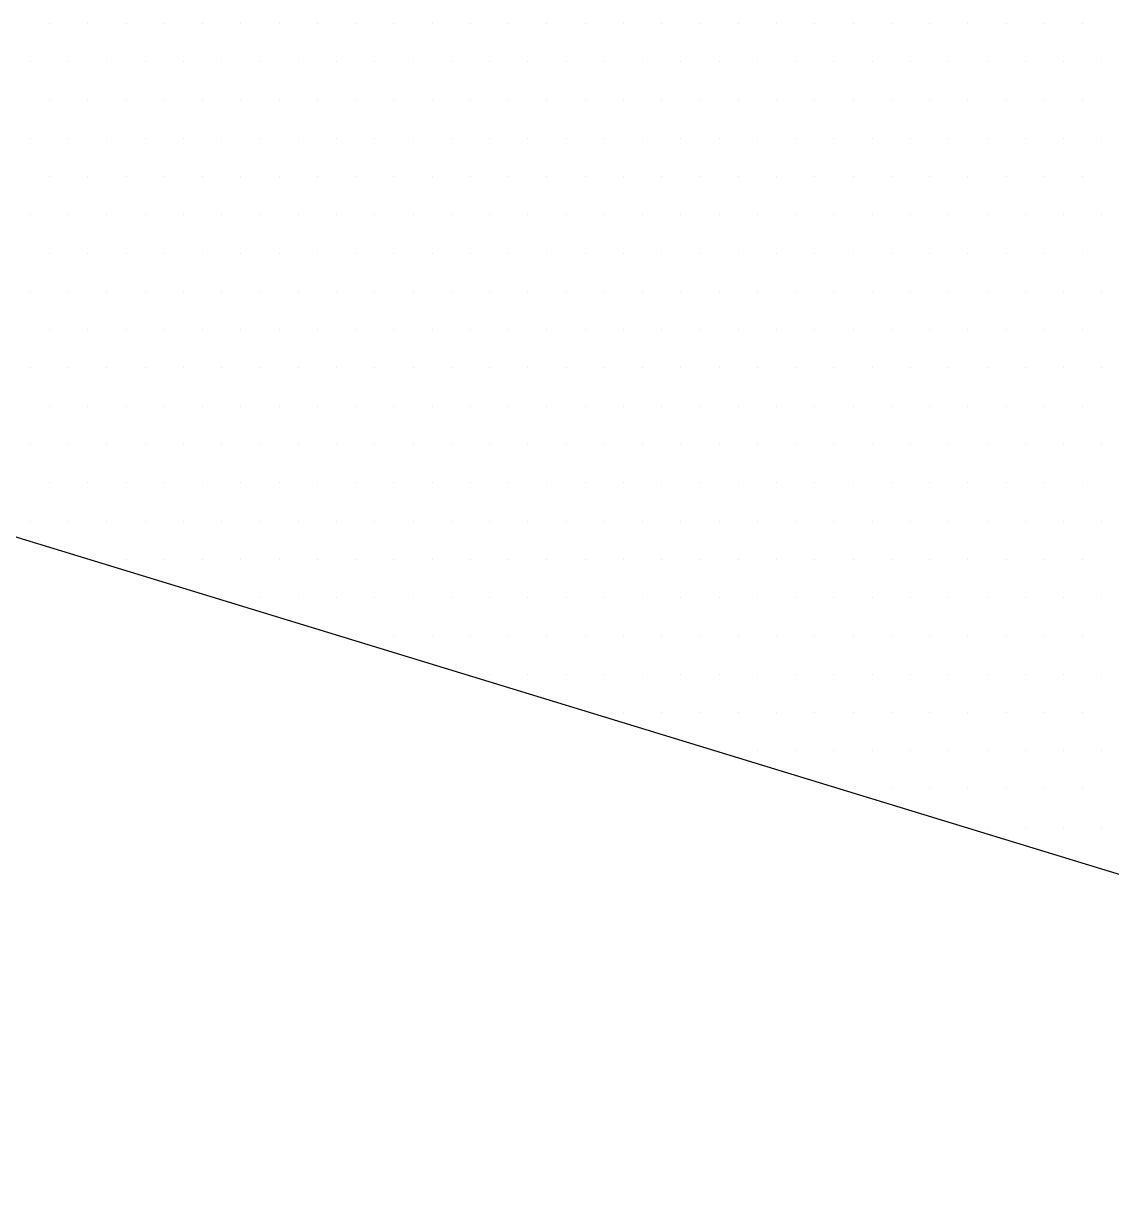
# Model space of a CAD drawing. Extents: x 775040 to 808375, y 4159409 to 4163651.
# Drawn here: x 807793.1 to 807893, y 4160709.4 to 4160817.6 of the extents above; entities that cross this region are included whole.
import ezdxf

# ---------------------------------------------------------------- set-up
doc = ezdxf.new("R2010")
doc.units = 0
doc.header["$MEASUREMENT"] = 0
doc.linetypes.add('DUZ', pattern=[500, 500])
doc.layers.get('0').update_dxf_attribs({"linetype": 'DUZ'})
doc.layers.add('3', color=3, linetype='Continuous')
doc.layers.add('tarama', color=8, linetype='Continuous')

# ---------------------------------------------------------------- blocks, each defined once
blk = doc.blocks.new('*X989')
at = {"color": 0}
for p, q in [((11540.625, -1181.25), (11540.625, -1181.25)), ((11550, -1181.25), (11550, -1181.25)), ((11559.375, -1181.25), (11559.375, -1181.25)), ((11568.75, -1181.25), (11568.75, -1181.25)), ((11578.125, -1181.25), (11578.125, -1181.25)), ((11587.5, -1181.25), (11587.5, -1181.25)), ((11596.875, -1181.25), (11596.875, -1181.25)), ((11606.25, -1181.25), (11606.25, -1181.25)), ((11615.625, -1181.25), (11615.625, -1181.25)), ((11625, -1181.25), (11625, -1181.25)), ((11634.375, -1181.25), (11634.375, -1181.25)), ((11643.75, -1181.25), (11643.75, -1181.25)), ((11653.125, -1181.25), (11653.125, -1181.25)), ((11662.5, -1181.25), (11662.5, -1181.25)), ((11671.875, -1181.25), (11671.875, -1181.25)), ((11681.25, -1181.25), (11681.25, -1181.25)), ((11690.625, -1181.25), (11690.625, -1181.25)), ((11700, -1181.25), (11700, -1181.25)), ((11709.375, -1181.25), (11709.375, -1181.25)), ((11718.75, -1181.25), (11718.75, -1181.25)), ((11728.125, -1181.25), (11728.125, -1181.25)), ((11737.5, -1181.25), (11737.5, -1181.25)), ((11746.875, -1181.25), (11746.875, -1181.25)), ((11756.25, -1181.25), (11756.25, -1181.25)), ((11765.625, -1181.25), (11765.625, -1181.25)), ((11775, -1181.25), (11775, -1181.25)), ((11784.375, -1181.25), (11784.375, -1181.25)), ((11793.75, -1181.25), (11793.75, -1181.25)), ((11535.9375, -1190.625), (11535.9375, -1190.625)), ((11545.3125, -1190.625), (11545.3125, -1190.625)), ((11554.6875, -1190.625), (11554.6875, -1190.625)), ((11564.0625, -1190.625), (11564.0625, -1190.625)), ((11573.4375, -1190.625), (11573.4375, -1190.625)), ((11582.8125, -1190.625), (11582.8125, -1190.625)), ((11592.1875, -1190.625), (11592.1875, -1190.625)), ((11601.5625, -1190.625), (11601.5625, -1190.625)), ((11610.9375, -1190.625), (11610.9375, -1190.625)), ((11620.3125, -1190.625), (11620.3125, -1190.625)), ((11629.6875, -1190.625), (11629.6875, -1190.625)), ((11639.0625, -1190.625), (11639.0625, -1190.625)), ((11648.4375, -1190.625), (11648.4375, -1190.625)), ((11657.8125, -1190.625), (11657.8125, -1190.625)), ((11667.1875, -1190.625), (11667.1875, -1190.625)), ((11676.5625, -1190.625), (11676.5625, -1190.625)), ((11685.9375, -1190.625), (11685.9375, -1190.625)), ((11695.3125, -1190.625), (11695.3125, -1190.625)), ((11704.6875, -1190.625), (11704.6875, -1190.625)), ((11714.0625, -1190.625), (11714.0625, -1190.625)), ((11723.4375, -1190.625), (11723.4375, -1190.625)), ((11732.8125, -1190.625), (11732.8125, -1190.625)), ((11742.1875, -1190.625), (11742.1875, -1190.625)), ((11751.5625, -1190.625), (11751.5625, -1190.625)), ((11760.9375, -1190.625), (11760.9375, -1190.625)), ((11770.3125, -1190.625), (11770.3125, -1190.625)), ((11779.6875, -1190.625), (11779.6875, -1190.625)), ((11789.0625, -1190.625), (11789.0625, -1190.625)), ((11798.4375, -1190.625), (11798.4375, -1190.625)), ((11540.625, -1200), (11540.625, -1200)), ((11550, -1200), (11550, -1200)), ((11559.375, -1200), (11559.375, -1200)), ((11568.75, -1200), (11568.75, -1200)), ((11578.125, -1200), (11578.125, -1200)), ((11587.5, -1200), (11587.5, -1200)), ((11596.875, -1200), (11596.875, -1200)), ((11606.25, -1200), (11606.25, -1200)), ((11615.625, -1200), (11615.625, -1200)), ((11625, -1200), (11625, -1200)), ((11634.375, -1200), (11634.375, -1200)), ((11643.75, -1200), (11643.75, -1200)), ((11653.125, -1200), (11653.125, -1200)), ((11662.5, -1200), (11662.5, -1200)), ((11671.875, -1200), (11671.875, -1200)), ((11681.25, -1200), (11681.25, -1200)), ((11690.625, -1200), (11690.625, -1200)), ((11700, -1200), (11700, -1200)), ((11709.375, -1200), (11709.375, -1200)), ((11718.75, -1200), (11718.75, -1200)), ((11728.125, -1200), (11728.125, -1200)), ((11737.5, -1200), (11737.5, -1200)), ((11746.875, -1200), (11746.875, -1200)), ((11756.25, -1200), (11756.25, -1200)), ((11765.625, -1200), (11765.625, -1200)), ((11775, -1200), (11775, -1200)), ((11784.375, -1200), (11784.375, -1200)), ((11793.75, -1200), (11793.75, -1200)), ((11535.9375, -1209.375), (11535.9375, -1209.375)), ((11545.3125, -1209.375), (11545.3125, -1209.375)), ((11554.6875, -1209.375), (11554.6875, -1209.375)), ((11564.0625, -1209.375), (11564.0625, -1209.375)), ((11573.4375, -1209.375), (11573.4375, -1209.375)), ((11582.8125, -1209.375), (11582.8125, -1209.375)), ((11592.1875, -1209.375), (11592.1875, -1209.375)), ((11601.5625, -1209.375), (11601.5625, -1209.375)), ((11610.9375, -1209.375), (11610.9375, -1209.375)), ((11620.3125, -1209.375), (11620.3125, -1209.375)), ((11629.6875, -1209.375), (11629.6875, -1209.375)), ((11639.0625, -1209.375), (11639.0625, -1209.375)), ((11648.4375, -1209.375), (11648.4375, -1209.375)), ((11657.8125, -1209.375), (11657.8125, -1209.375)), ((11667.1875, -1209.375), (11667.1875, -1209.375)), ((11676.5625, -1209.375), (11676.5625, -1209.375)), ((11685.9375, -1209.375), (11685.9375, -1209.375)), ((11695.3125, -1209.375), (11695.3125, -1209.375)), ((11704.6875, -1209.375), (11704.6875, -1209.375)), ((11714.0625, -1209.375), (11714.0625, -1209.375)), ((11723.4375, -1209.375), (11723.4375, -1209.375)), ((11732.8125, -1209.375), (11732.8125, -1209.375)), ((11742.1875, -1209.375), (11742.1875, -1209.375)), ((11751.5625, -1209.375), (11751.5625, -1209.375)), ((11760.9375, -1209.375), (11760.9375, -1209.375)), ((11770.3125, -1209.375), (11770.3125, -1209.375)), ((11779.6875, -1209.375), (11779.6875, -1209.375)), ((11789.0625, -1209.375), (11789.0625, -1209.375)), ((11798.4375, -1209.375), (11798.4375, -1209.375)), ((11540.625, -1218.75), (11540.625, -1218.75)), ((11550, -1218.75), (11550, -1218.75)), ((11559.375, -1218.75), (11559.375, -1218.75)), ((11568.75, -1218.75), (11568.75, -1218.75)), ((11578.125, -1218.75), (11578.125, -1218.75)), ((11587.5, -1218.75), (11587.5, -1218.75)), ((11596.875, -1218.75), (11596.875, -1218.75)), ((11606.25, -1218.75), (11606.25, -1218.75)), ((11615.625, -1218.75), (11615.625, -1218.75)), ((11625, -1218.75), (11625, -1218.75)), ((11634.375, -1218.75), (11634.375, -1218.75)), ((11643.75, -1218.75), (11643.75, -1218.75)), ((11653.125, -1218.75), (11653.125, -1218.75)), ((11662.5, -1218.75), (11662.5, -1218.75)), ((11671.875, -1218.75), (11671.875, -1218.75)), ((11681.25, -1218.75), (11681.25, -1218.75)), ((11690.625, -1218.75), (11690.625, -1218.75)), ((11700, -1218.75), (11700, -1218.75)), ((11709.375, -1218.75), (11709.375, -1218.75)), ((11718.75, -1218.75), (11718.75, -1218.75)), ((11728.125, -1218.75), (11728.125, -1218.75)), ((11737.5, -1218.75), (11737.5, -1218.75)), ((11746.875, -1218.75), (11746.875, -1218.75)), ((11756.25, -1218.75), (11756.25, -1218.75)), ((11765.625, -1218.75), (11765.625, -1218.75)), ((11775, -1218.75), (11775, -1218.75)), ((11784.375, -1218.75), (11784.375, -1218.75)), ((11793.75, -1218.75), (11793.75, -1218.75)), ((11535.9375, -1228.125), (11535.9375, -1228.125)), ((11545.3125, -1228.125), (11545.3125, -1228.125)), ((11554.6875, -1228.125), (11554.6875, -1228.125)), ((11564.0625, -1228.125), (11564.0625, -1228.125)), ((11573.4375, -1228.125), (11573.4375, -1228.125)), ((11582.8125, -1228.125), (11582.8125, -1228.125)), ((11592.1875, -1228.125), (11592.1875, -1228.125)), ((11601.5625, -1228.125), (11601.5625, -1228.125)), ((11610.9375, -1228.125), (11610.9375, -1228.125)), ((11620.3125, -1228.125), (11620.3125, -1228.125)), ((11629.6875, -1228.125), (11629.6875, -1228.125)), ((11639.0625, -1228.125), (11639.0625, -1228.125)), ((11648.4375, -1228.125), (11648.4375, -1228.125)), ((11657.8125, -1228.125), (11657.8125, -1228.125)), ((11667.1875, -1228.125), (11667.1875, -1228.125)), ((11676.5625, -1228.125), (11676.5625, -1228.125)), ((11685.9375, -1228.125), (11685.9375, -1228.125)), ((11695.3125, -1228.125), (11695.3125, -1228.125)), ((11704.6875, -1228.125), (11704.6875, -1228.125)), ((11714.0625, -1228.125), (11714.0625, -1228.125)), ((11723.4375, -1228.125), (11723.4375, -1228.125)), ((11732.8125, -1228.125), (11732.8125, -1228.125)), ((11742.1875, -1228.125), (11742.1875, -1228.125)), ((11751.5625, -1228.125), (11751.5625, -1228.125)), ((11760.9375, -1228.125), (11760.9375, -1228.125)), ((11770.3125, -1228.125), (11770.3125, -1228.125)), ((11779.6875, -1228.125), (11779.6875, -1228.125)), ((11789.0625, -1228.125), (11789.0625, -1228.125)), ((11798.4375, -1228.125), (11798.4375, -1228.125)), ((11540.625, -1237.5), (11540.625, -1237.5)), ((11550, -1237.5), (11550, -1237.5)), ((11559.375, -1237.5), (11559.375, -1237.5)), ((11568.75, -1237.5), (11568.75, -1237.5)), ((11578.125, -1237.5), (11578.125, -1237.5)), ((11587.5, -1237.5), (11587.5, -1237.5)), ((11596.875, -1237.5), (11596.875, -1237.5)), ((11606.25, -1237.5), (11606.25, -1237.5)), ((11615.625, -1237.5), (11615.625, -1237.5)), ((11625, -1237.5), (11625, -1237.5)), ((11634.375, -1237.5), (11634.375, -1237.5)), ((11643.75, -1237.5), (11643.75, -1237.5)), ((11653.125, -1237.5), (11653.125, -1237.5)), ((11662.5, -1237.5), (11662.5, -1237.5)), ((11671.875, -1237.5), (11671.875, -1237.5)), ((11681.25, -1237.5), (11681.25, -1237.5)), ((11690.625, -1237.5), (11690.625, -1237.5)), ((11700, -1237.5), (11700, -1237.5)), ((11709.375, -1237.5), (11709.375, -1237.5)), ((11718.75, -1237.5), (11718.75, -1237.5)), ((11728.125, -1237.5), (11728.125, -1237.5)), ((11737.5, -1237.5), (11737.5, -1237.5)), ((11746.875, -1237.5), (11746.875, -1237.5)), ((11756.25, -1237.5), (11756.25, -1237.5)), ((11765.625, -1237.5), (11765.625, -1237.5)), ((11775, -1237.5), (11775, -1237.5)), ((11784.375, -1237.5), (11784.375, -1237.5)), ((11793.75, -1237.5), (11793.75, -1237.5)), ((11535.9375, -1246.875), (11535.9375, -1246.875)), ((11545.3125, -1246.875), (11545.3125, -1246.875)), ((11554.6875, -1246.875), (11554.6875, -1246.875)), ((11564.0625, -1246.875), (11564.0625, -1246.875)), ((11573.4375, -1246.875), (11573.4375, -1246.875)), ((11582.8125, -1246.875), (11582.8125, -1246.875)), ((11592.1875, -1246.875), (11592.1875, -1246.875)), ((11601.5625, -1246.875), (11601.5625, -1246.875)), ((11610.9375, -1246.875), (11610.9375, -1246.875)), ((11620.3125, -1246.875), (11620.3125, -1246.875)), ((11629.6875, -1246.875), (11629.6875, -1246.875)), ((11639.0625, -1246.875), (11639.0625, -1246.875)), ((11648.4375, -1246.875), (11648.4375, -1246.875)), ((11657.8125, -1246.875), (11657.8125, -1246.875)), ((11667.1875, -1246.875), (11667.1875, -1246.875)), ((11676.5625, -1246.875), (11676.5625, -1246.875)), ((11685.9375, -1246.875), (11685.9375, -1246.875)), ((11695.3125, -1246.875), (11695.3125, -1246.875)), ((11704.6875, -1246.875), (11704.6875, -1246.875)), ((11714.0625, -1246.875), (11714.0625, -1246.875)), ((11723.4375, -1246.875), (11723.4375, -1246.875)), ((11732.8125, -1246.875), (11732.8125, -1246.875)), ((11742.1875, -1246.875), (11742.1875, -1246.875)), ((11751.5625, -1246.875), (11751.5625, -1246.875)), ((11760.9375, -1246.875), (11760.9375, -1246.875)), ((11770.3125, -1246.875), (11770.3125, -1246.875)), ((11779.6875, -1246.875), (11779.6875, -1246.875)), ((11789.0625, -1246.875), (11789.0625, -1246.875)), ((11798.4375, -1246.875), (11798.4375, -1246.875)), ((11540.625, -1256.25), (11540.625, -1256.25)), ((11550, -1256.25), (11550, -1256.25)), ((11559.375, -1256.25), (11559.375, -1256.25)), ((11568.75, -1256.25), (11568.75, -1256.25)), ((11578.125, -1256.25), (11578.125, -1256.25)), ((11587.5, -1256.25), (11587.5, -1256.25)), ((11596.875, -1256.25), (11596.875, -1256.25)), ((11606.25, -1256.25), (11606.25, -1256.25)), ((11615.625, -1256.25), (11615.625, -1256.25)), ((11625, -1256.25), (11625, -1256.25)), ((11634.375, -1256.25), (11634.375, -1256.25)), ((11643.75, -1256.25), (11643.75, -1256.25)), ((11653.125, -1256.25), (11653.125, -1256.25)), ((11662.5, -1256.25), (11662.5, -1256.25)), ((11671.875, -1256.25), (11671.875, -1256.25)), ((11681.25, -1256.25), (11681.25, -1256.25)), ((11690.625, -1256.25), (11690.625, -1256.25)), ((11700, -1256.25), (11700, -1256.25)), ((11709.375, -1256.25), (11709.375, -1256.25)), ((11718.75, -1256.25), (11718.75, -1256.25)), ((11728.125, -1256.25), (11728.125, -1256.25)), ((11737.5, -1256.25), (11737.5, -1256.25)), ((11746.875, -1256.25), (11746.875, -1256.25)), ((11756.25, -1256.25), (11756.25, -1256.25)), ((11765.625, -1256.25), (11765.625, -1256.25)), ((11775, -1256.25), (11775, -1256.25)), ((11784.375, -1256.25), (11784.375, -1256.25)), ((11793.75, -1256.25), (11793.75, -1256.25)), ((11535.9375, -1265.625), (11535.9375, -1265.625)), ((11545.3125, -1265.625), (11545.3125, -1265.625)), ((11554.6875, -1265.625), (11554.6875, -1265.625)), ((11564.0625, -1265.625), (11564.0625, -1265.625)), ((11573.4375, -1265.625), (11573.4375, -1265.625)), ((11582.8125, -1265.625), (11582.8125, -1265.625)), ((11592.1875, -1265.625), (11592.1875, -1265.625)), ((11601.5625, -1265.625), (11601.5625, -1265.625)), ((11610.9375, -1265.625), (11610.9375, -1265.625)), ((11620.3125, -1265.625), (11620.3125, -1265.625)), ((11629.6875, -1265.625), (11629.6875, -1265.625)), ((11639.0625, -1265.625), (11639.0625, -1265.625)), ((11648.4375, -1265.625), (11648.4375, -1265.625)), ((11657.8125, -1265.625), (11657.8125, -1265.625)), ((11667.1875, -1265.625), (11667.1875, -1265.625)), ((11676.5625, -1265.625), (11676.5625, -1265.625)), ((11685.9375, -1265.625), (11685.9375, -1265.625)), ((11695.3125, -1265.625), (11695.3125, -1265.625)), ((11704.6875, -1265.625), (11704.6875, -1265.625)), ((11714.0625, -1265.625), (11714.0625, -1265.625)), ((11723.4375, -1265.625), (11723.4375, -1265.625)), ((11732.8125, -1265.625), (11732.8125, -1265.625)), ((11742.1875, -1265.625), (11742.1875, -1265.625)), ((11751.5625, -1265.625), (11751.5625, -1265.625)), ((11760.9375, -1265.625), (11760.9375, -1265.625)), ((11770.3125, -1265.625), (11770.3125, -1265.625)), ((11779.6875, -1265.625), (11779.6875, -1265.625)), ((11789.0625, -1265.625), (11789.0625, -1265.625)), ((11798.4375, -1265.625), (11798.4375, -1265.625)), ((11540.625, -1275), (11540.625, -1275)), ((11550, -1275), (11550, -1275)), ((11559.375, -1275), (11559.375, -1275)), ((11568.75, -1275), (11568.75, -1275)), ((11578.125, -1275), (11578.125, -1275)), ((11587.5, -1275), (11587.5, -1275)), ((11596.875, -1275), (11596.875, -1275)), ((11606.25, -1275), (11606.25, -1275)), ((11615.625, -1275), (11615.625, -1275)), ((11625, -1275), (11625, -1275)), ((11634.375, -1275), (11634.375, -1275)), ((11643.75, -1275), (11643.75, -1275)), ((11653.125, -1275), (11653.125, -1275)), ((11662.5, -1275), (11662.5, -1275)), ((11671.875, -1275), (11671.875, -1275)), ((11681.25, -1275), (11681.25, -1275)), ((11690.625, -1275), (11690.625, -1275)), ((11700, -1275), (11700, -1275)), ((11709.375, -1275), (11709.375, -1275)), ((11718.75, -1275), (11718.75, -1275)), ((11728.125, -1275), (11728.125, -1275)), ((11737.5, -1275), (11737.5, -1275)), ((11746.875, -1275), (11746.875, -1275)), ((11756.25, -1275), (11756.25, -1275)), ((11765.625, -1275), (11765.625, -1275)), ((11775, -1275), (11775, -1275)), ((11784.375, -1275), (11784.375, -1275)), ((11793.75, -1275), (11793.75, -1275)), ((11535.9375, -1284.375), (11535.9375, -1284.375)), ((11545.3125, -1284.375), (11545.3125, -1284.375)), ((11554.6875, -1284.375), (11554.6875, -1284.375)), ((11564.0625, -1284.375), (11564.0625, -1284.375)), ((11573.4375, -1284.375), (11573.4375, -1284.375)), ((11582.8125, -1284.375), (11582.8125, -1284.375)), ((11592.1875, -1284.375), (11592.1875, -1284.375)), ((11601.5625, -1284.375), (11601.5625, -1284.375)), ((11610.9375, -1284.375), (11610.9375, -1284.375)), ((11620.3125, -1284.375), (11620.3125, -1284.375)), ((11629.6875, -1284.375), (11629.6875, -1284.375)), ((11639.0625, -1284.375), (11639.0625, -1284.375)), ((11648.4375, -1284.375), (11648.4375, -1284.375)), ((11657.8125, -1284.375), (11657.8125, -1284.375)), ((11667.1875, -1284.375), (11667.1875, -1284.375)), ((11676.5625, -1284.375), (11676.5625, -1284.375)), ((11685.9375, -1284.375), (11685.9375, -1284.375)), ((11695.3125, -1284.375), (11695.3125, -1284.375)), ((11704.6875, -1284.375), (11704.6875, -1284.375)), ((11714.0625, -1284.375), (11714.0625, -1284.375)), ((11723.4375, -1284.375), (11723.4375, -1284.375)), ((11732.8125, -1284.375), (11732.8125, -1284.375)), ((11742.1875, -1284.375), (11742.1875, -1284.375)), ((11751.5625, -1284.375), (11751.5625, -1284.375)), ((11760.9375, -1284.375), (11760.9375, -1284.375)), ((11770.3125, -1284.375), (11770.3125, -1284.375)), ((11779.6875, -1284.375), (11779.6875, -1284.375)), ((11789.0625, -1284.375), (11789.0625, -1284.375)), ((11798.4375, -1284.375), (11798.4375, -1284.375)), ((11540.625, -1293.75), (11540.625, -1293.75)), ((11550, -1293.75), (11550, -1293.75)), ((11559.375, -1293.75), (11559.375, -1293.75)), ((11568.75, -1293.75), (11568.75, -1293.75)), ((11578.125, -1293.75), (11578.125, -1293.75)), ((11587.5, -1293.75), (11587.5, -1293.75)), ((11596.875, -1293.75), (11596.875, -1293.75)), ((11606.25, -1293.75), (11606.25, -1293.75)), ((11615.625, -1293.75), (11615.625, -1293.75)), ((11625, -1293.75), (11625, -1293.75)), ((11634.375, -1293.75), (11634.375, -1293.75)), ((11643.75, -1293.75), (11643.75, -1293.75)), ((11653.125, -1293.75), (11653.125, -1293.75)), ((11662.5, -1293.75), (11662.5, -1293.75)), ((11671.875, -1293.75), (11671.875, -1293.75)), ((11681.25, -1293.75), (11681.25, -1293.75)), ((11690.625, -1293.75), (11690.625, -1293.75)), ((11700, -1293.75), (11700, -1293.75)), ((11709.375, -1293.75), (11709.375, -1293.75)), ((11718.75, -1293.75), (11718.75, -1293.75)), ((11728.125, -1293.75), (11728.125, -1293.75)), ((11737.5, -1293.75), (11737.5, -1293.75)), ((11746.875, -1293.75), (11746.875, -1293.75)), ((11756.25, -1293.75), (11756.25, -1293.75)), ((11765.625, -1293.75), (11765.625, -1293.75)), ((11775, -1293.75), (11775, -1293.75)), ((11784.375, -1293.75), (11784.375, -1293.75)), ((11793.75, -1293.75), (11793.75, -1293.75)), ((11535.9375, -1303.125), (11535.9375, -1303.125)), ((11545.3125, -1303.125), (11545.3125, -1303.125)), ((11554.6875, -1303.125), (11554.6875, -1303.125)), ((11564.0625, -1303.125), (11564.0625, -1303.125)), ((11573.4375, -1303.125), (11573.4375, -1303.125)), ((11582.8125, -1303.125), (11582.8125, -1303.125)), ((11592.1875, -1303.125), (11592.1875, -1303.125)), ((11601.5625, -1303.125), (11601.5625, -1303.125)), ((11610.9375, -1303.125), (11610.9375, -1303.125)), ((11620.3125, -1303.125), (11620.3125, -1303.125)), ((11629.6875, -1303.125), (11629.6875, -1303.125)), ((11639.0625, -1303.125), (11639.0625, -1303.125)), ((11648.4375, -1303.125), (11648.4375, -1303.125)), ((11657.8125, -1303.125), (11657.8125, -1303.125)), ((11667.1875, -1303.125), (11667.1875, -1303.125)), ((11676.5625, -1303.125), (11676.5625, -1303.125)), ((11685.9375, -1303.125), (11685.9375, -1303.125)), ((11695.3125, -1303.125), (11695.3125, -1303.125)), ((11704.6875, -1303.125), (11704.6875, -1303.125)), ((11714.0625, -1303.125), (11714.0625, -1303.125)), ((11723.4375, -1303.125), (11723.4375, -1303.125)), ((11732.8125, -1303.125), (11732.8125, -1303.125)), ((11742.1875, -1303.125), (11742.1875, -1303.125)), ((11751.5625, -1303.125), (11751.5625, -1303.125)), ((11760.9375, -1303.125), (11760.9375, -1303.125)), ((11770.3125, -1303.125), (11770.3125, -1303.125)), ((11779.6875, -1303.125), (11779.6875, -1303.125)), ((11789.0625, -1303.125), (11789.0625, -1303.125)), ((11798.4375, -1303.125), (11798.4375, -1303.125)), ((11559.375, -1312.5), (11559.375, -1312.5)), ((11568.75, -1312.5), (11568.75, -1312.5)), ((11578.125, -1312.5), (11578.125, -1312.5)), ((11587.5, -1312.5), (11587.5, -1312.5)), ((11596.875, -1312.5), (11596.875, -1312.5)), ((11606.25, -1312.5), (11606.25, -1312.5)), ((11615.625, -1312.5), (11615.625, -1312.5)), ((11625, -1312.5), (11625, -1312.5)), ((11634.375, -1312.5), (11634.375, -1312.5)), ((11643.75, -1312.5), (11643.75, -1312.5)), ((11653.125, -1312.5), (11653.125, -1312.5)), ((11662.5, -1312.5), (11662.5, -1312.5)), ((11671.875, -1312.5), (11671.875, -1312.5)), ((11681.25, -1312.5), (11681.25, -1312.5)), ((11690.625, -1312.5), (11690.625, -1312.5)), ((11700, -1312.5), (11700, -1312.5)), ((11709.375, -1312.5), (11709.375, -1312.5)), ((11718.75, -1312.5), (11718.75, -1312.5)), ((11728.125, -1312.5), (11728.125, -1312.5)), ((11737.5, -1312.5), (11737.5, -1312.5)), ((11746.875, -1312.5), (11746.875, -1312.5)), ((11756.25, -1312.5), (11756.25, -1312.5)), ((11765.625, -1312.5), (11765.625, -1312.5)), ((11775, -1312.5), (11775, -1312.5)), ((11784.375, -1312.5), (11784.375, -1312.5)), ((11793.75, -1312.5), (11793.75, -1312.5)), ((11582.8125, -1321.875), (11582.8125, -1321.875)), ((11592.1875, -1321.875), (11592.1875, -1321.875)), ((11601.5625, -1321.875), (11601.5625, -1321.875)), ((11610.9375, -1321.875), (11610.9375, -1321.875)), ((11620.3125, -1321.875), (11620.3125, -1321.875)), ((11629.6875, -1321.875), (11629.6875, -1321.875)), ((11639.0625, -1321.875), (11639.0625, -1321.875)), ((11648.4375, -1321.875), (11648.4375, -1321.875)), ((11657.8125, -1321.875), (11657.8125, -1321.875)), ((11667.1875, -1321.875), (11667.1875, -1321.875)), ((11676.5625, -1321.875), (11676.5625, -1321.875)), ((11685.9375, -1321.875), (11685.9375, -1321.875)), ((11695.3125, -1321.875), (11695.3125, -1321.875)), ((11704.6875, -1321.875), (11704.6875, -1321.875)), ((11714.0625, -1321.875), (11714.0625, -1321.875)), ((11723.4375, -1321.875), (11723.4375, -1321.875)), ((11732.8125, -1321.875), (11732.8125, -1321.875)), ((11742.1875, -1321.875), (11742.1875, -1321.875)), ((11751.5625, -1321.875), (11751.5625, -1321.875)), ((11760.9375, -1321.875), (11760.9375, -1321.875)), ((11770.3125, -1321.875), (11770.3125, -1321.875)), ((11779.6875, -1321.875), (11779.6875, -1321.875)), ((11789.0625, -1321.875), (11789.0625, -1321.875)), ((11798.4375, -1321.875), (11798.4375, -1321.875)), ((11615.625, -1331.25), (11615.625, -1331.25)), ((11625, -1331.25), (11625, -1331.25)), ((11634.375, -1331.25), (11634.375, -1331.25)), ((11643.75, -1331.25), (11643.75, -1331.25)), ((11653.125, -1331.25), (11653.125, -1331.25)), ((11662.5, -1331.25), (11662.5, -1331.25)), ((11671.875, -1331.25), (11671.875, -1331.25)), ((11681.25, -1331.25), (11681.25, -1331.25)), ((11690.625, -1331.25), (11690.625, -1331.25)), ((11700, -1331.25), (11700, -1331.25)), ((11709.375, -1331.25), (11709.375, -1331.25)), ((11718.75, -1331.25), (11718.75, -1331.25)), ((11728.125, -1331.25), (11728.125, -1331.25)), ((11737.5, -1331.25), (11737.5, -1331.25)), ((11746.875, -1331.25), (11746.875, -1331.25)), ((11756.25, -1331.25), (11756.25, -1331.25)), ((11765.625, -1331.25), (11765.625, -1331.25)), ((11775, -1331.25), (11775, -1331.25)), ((11784.375, -1331.25), (11784.375, -1331.25)), ((11793.75, -1331.25), (11793.75, -1331.25)), ((11648.4375, -1340.625), (11648.4375, -1340.625)), ((11657.8125, -1340.625), (11657.8125, -1340.625)), ((11667.1875, -1340.625), (11667.1875, -1340.625)), ((11676.5625, -1340.625), (11676.5625, -1340.625)), ((11685.9375, -1340.625), (11685.9375, -1340.625)), ((11695.3125, -1340.625), (11695.3125, -1340.625)), ((11704.6875, -1340.625), (11704.6875, -1340.625)), ((11714.0625, -1340.625), (11714.0625, -1340.625)), ((11723.4375, -1340.625), (11723.4375, -1340.625)), ((11732.8125, -1340.625), (11732.8125, -1340.625)), ((11742.1875, -1340.625), (11742.1875, -1340.625)), ((11751.5625, -1340.625), (11751.5625, -1340.625)), ((11760.9375, -1340.625), (11760.9375, -1340.625)), ((11770.3125, -1340.625), (11770.3125, -1340.625)), ((11779.6875, -1340.625), (11779.6875, -1340.625)), ((11789.0625, -1340.625), (11789.0625, -1340.625)), ((11798.4375, -1340.625), (11798.4375, -1340.625)), ((11681.25, -1350), (11681.25, -1350)), ((11690.625, -1350), (11690.625, -1350)), ((11700, -1350), (11700, -1350)), ((11709.375, -1350), (11709.375, -1350)), ((11718.75, -1350), (11718.75, -1350)), ((11728.125, -1350), (11728.125, -1350)), ((11737.5, -1350), (11737.5, -1350)), ((11746.875, -1350), (11746.875, -1350)), ((11756.25, -1350), (11756.25, -1350)), ((11765.625, -1350), (11765.625, -1350)), ((11775, -1350), (11775, -1350)), ((11784.375, -1350), (11784.375, -1350)), ((11793.75, -1350), (11793.75, -1350)), ((11704.6875, -1359.375), (11704.6875, -1359.375)), ((11714.0625, -1359.375), (11714.0625, -1359.375)), ((11723.4375, -1359.375), (11723.4375, -1359.375)), ((11732.8125, -1359.375), (11732.8125, -1359.375)), ((11742.1875, -1359.375), (11742.1875, -1359.375)), ((11751.5625, -1359.375), (11751.5625, -1359.375)), ((11760.9375, -1359.375), (11760.9375, -1359.375)), ((11770.3125, -1359.375), (11770.3125, -1359.375)), ((11779.6875, -1359.375), (11779.6875, -1359.375)), ((11789.0625, -1359.375), (11789.0625, -1359.375)), ((11798.4375, -1359.375), (11798.4375, -1359.375)), ((11737.5, -1368.75), (11737.5, -1368.75)), ((11746.875, -1368.75), (11746.875, -1368.75)), ((11756.25, -1368.75), (11756.25, -1368.75)), ((11765.625, -1368.75), (11765.625, -1368.75)), ((11775, -1368.75), (11775, -1368.75)), ((11784.375, -1368.75), (11784.375, -1368.75)), ((11793.75, -1368.75), (11793.75, -1368.75)), ((11770.3125, -1378.125), (11770.3125, -1378.125)), ((11779.6875, -1378.125), (11779.6875, -1378.125)), ((11789.0625, -1378.125), (11789.0625, -1378.125)), ((11798.4375, -1378.125), (11798.4375, -1378.125))]:
    blk.add_line(p, q, dxfattribs=at)

msp = doc.modelspace()

# ---------------------------------------------------------------- linework, layer by layer
at = {"layer": '3'}
msp.add_line((807991.97, 4160709.39), (807727.65, 4160790.2), dxfattribs=at)

# ---------------------------------------------------------------- block references
at = {"layer": 'tarama', "xscale": 0.375, "yscale": 0.375, "zscale": 0.375}
msp.add_blockref('*X989', (803467.75, 4161260.57), dxfattribs=at)

doc.saveas('drawing.dxf')
